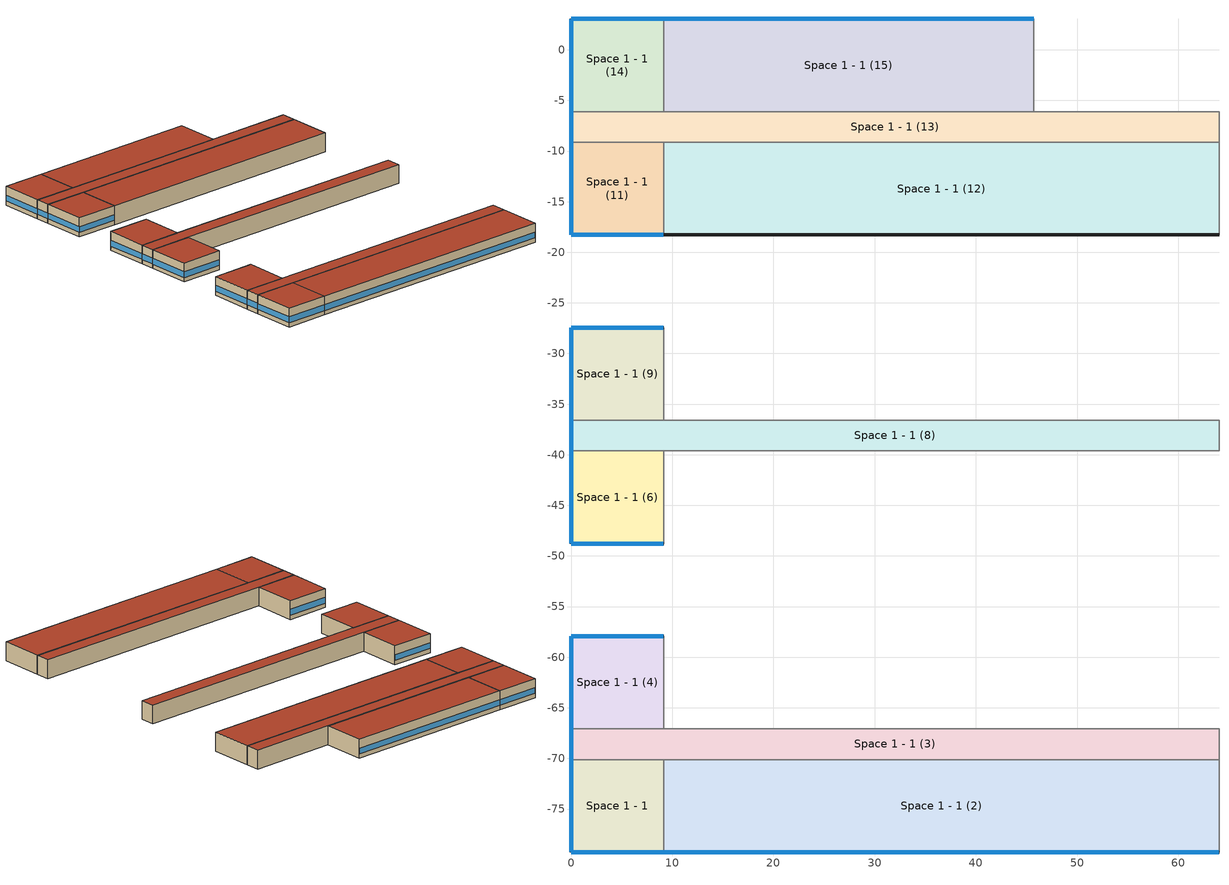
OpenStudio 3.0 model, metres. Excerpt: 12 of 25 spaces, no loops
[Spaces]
Space 1 - 1 (12)
 floor ground: 9.14,-18.29 9.14,-9.14 64.01,-9.14 64.01,-18.29 z0
 wall outside: 9.14,-18.29 64.01,-18.29 z0:3.96
 wall to Space 1 - 1 (11): 9.14,-9.14 9.14,-18.29 z0:3.96
 wall to Space 1 - 1 (21): 64.01,-18.29 64.01,-9.14 z0:3.96
 wall to Space 1 - 1 (13): 64.01,-9.14 9.14,-9.14 z0:3.96
 roof outside: 64.01,-18.29 64.01,-9.14 9.14,-9.14 9.14,-18.29 z3.96
Space 1 - 1
 floor ground: 0,-79.25 0,-70.1 9.14,-70.1 9.14,-79.25 z0
 wall outside: 0,-70.1 0,-79.25 9.14,-79.25 z0:3.96
 wall to Space 1 - 1 (3): 9.14,-70.1 0,-70.1 z0:3.96
 wall to Space 1 - 1 (2): 9.14,-79.25 9.14,-70.1 z0:3.96
 window: 0,-70.13 0,-79.22 / 0.03,-79.25 9.12,-79.25 z0.91:2.11
 roof outside: 9.14,-79.25 9.14,-70.1 0,-70.1 0,-79.25 z3.96
Space 1 - 1 (11)
 floor ground: 0,-18.29 0,-9.14 9.14,-9.14 9.14,-18.29 z0
 wall outside: 0,-9.14 0,-18.29 9.14,-18.29 z0:3.96
 wall to Space 1 - 1 (13): 9.14,-9.14 0,-9.14 z0:3.96
 window: 0,-9.17 0,-18.26 / 0.03,-18.29 9.12,-18.29 z0.91:2.11
 roof outside: 9.14,-18.29 9.14,-9.14 0,-9.14 0,-18.29 z3.96
Space 1 - 1 (15)
 floor ground: 9.14,-6.1 9.14,3.05 45.72,3.05 45.72,-6.1 z0
 wall outside: 45.72,3.05 9.14,3.05 z0:3.96
 wall to Space 1 - 1 (13): 9.14,-6.1 45.72,-6.1 z0:3.96
 wall to Space 1 - 1 (16): 45.72,-6.1 45.72,3.05 z0:3.96
 wall to Space 1 - 1 (14): 9.14,3.05 9.14,-6.1 z0:3.96
 window: 45.69,3.05 9.17,3.05 z0.91:2.1
 roof outside: 45.72,-6.1 45.72,3.05 9.14,3.05 9.14,-6.1 z3.96
Space 1 - 1 (13)
 floor ground: 9.14,-9.14 0,-9.14 0,-6.1 9.14,-6.1 45.72,-6.1 64.01,-6.1 64.01,-9.14 z0
 wall outside: 0,-6.1 0,-9.14 z0:3.96
 wall to Space 1 - 1 (14): 9.14,-6.1 0,-6.1 z0:3.96
 wall to Space 1 - 1 (21): 64.01,-9.14 64.01,-6.1 z0:3.96
 wall to Space 1 - 1 (16): 64.01,-6.1 45.72,-6.1 z0:3.96
 window: 0,-6.12 0,-9.12 z0.91:2.12
 roof outside: 64.01,-9.14 64.01,-6.1 45.72,-6.1 9.14,-6.1 0,-6.1 0,-9.14 9.14,-9.14 z3.96
Space 1 - 1 (14)
 floor ground: 0,-6.1 0,3.05 9.14,3.05 9.14,-6.1 z0
 wall outside: 9.14,3.05 0,3.05 0,-6.1 z0:3.96
 window: 0,3.02 0,-6.07 / 9.12,3.05 0.03,3.05 z0.91:2.11
 roof outside: 9.14,-6.1 9.14,3.05 0,3.05 0,-6.1 z3.96
Space 1 - 1 (2)
 floor ground: 9.14,-79.25 9.14,-70.1 64.01,-70.1 64.01,-79.25 z0
 wall outside: 9.14,-79.25 64.01,-79.25 z0:3.96
 wall to Space 1 - 1 (3): 64.01,-70.1 9.14,-70.1 z0:3.96
 wall to Space 1 - 1 (17): 64.01,-79.25 64.01,-70.1 z0:3.96
 window: 9.17,-79.25 63.98,-79.25 z0.91:2.1
 roof outside: 64.01,-79.25 64.01,-70.1 9.14,-70.1 9.14,-79.25 z3.96
Space 1 - 1 (3)
 floor ground: 9.14,-70.1 0,-70.1 0,-67.06 9.14,-67.06 64.01,-67.06 64.01,-70.1 z0
 wall outside: 0,-67.06 0,-70.1 z0:3.96
 wall to Space 1 - 1 (5): 64.01,-67.06 9.14,-67.06 z0:3.96
 wall to Space 1 - 1 (18): 64.01,-70.1 64.01,-67.06 z0:3.96
 wall to Space 1 - 1 (4): 9.14,-67.06 0,-67.06 z0:3.96
 window: 0,-67.08 0,-70.08 z0.91:2.12
 roof outside: 64.01,-70.1 64.01,-67.06 9.14,-67.06 0,-67.06 0,-70.1 9.14,-70.1 z3.96
Space 1 - 1 (4)
 floor ground: 0,-67.06 0,-57.91 9.14,-57.91 9.14,-67.06 z0
 wall outside: 9.14,-57.91 0,-57.91 0,-67.06 z0:3.96
 wall to Space 1 - 1 (5): 9.14,-67.06 9.14,-57.91 z0:3.96
 window: 9.12,-57.91 0.03,-57.91 / 0,-57.94 0,-67.03 z0.91:2.11
 roof outside: 9.14,-67.06 9.14,-57.91 0,-57.91 0,-67.06 z3.96
Space 1 - 1 (6)
 floor ground: 0,-48.77 0,-39.62 9.14,-39.62 9.14,-48.77 z0
 wall outside: 0,-39.62 0,-48.77 9.14,-48.77 z0:3.96
 wall to Space 1 - 1 (8): 9.14,-39.62 0,-39.62 z0:3.96
 wall to Space 1 - 1 (7): 9.14,-48.77 9.14,-39.62 z0:3.96
 window: 0.03,-48.77 9.12,-48.77 / 0,-39.65 0,-48.74 z0.91:2.11
 roof outside: 9.14,-48.77 9.14,-39.62 0,-39.62 0,-48.77 z3.96
Space 1 - 1 (8)
 floor ground: 9.14,-39.62 0,-39.62 0,-36.58 9.14,-36.58 64.01,-36.58 64.01,-39.62 z0
 wall outside: 0,-36.58 0,-39.62 z0:3.96
 wall to Space 1 - 1 (10): 64.01,-36.58 9.14,-36.58 z0:3.96
 wall to Space 1 - 1 (18): 64.01,-39.62 64.01,-36.58 z0:3.96
 wall to Space 1 - 1 (7): 9.14,-39.62 64.01,-39.62 z0:3.96
 wall to Space 1 - 1 (9): 9.14,-36.58 0,-36.58 z0:3.96
 window: 0,-36.6 0,-39.6 z0.91:2.12
 roof outside: 64.01,-39.62 64.01,-36.58 9.14,-36.58 0,-36.58 0,-39.62 9.14,-39.62 z3.96
Space 1 - 1 (9)
 floor ground: 0,-36.58 0,-27.43 9.14,-27.43 9.14,-36.58 z0
 wall outside: 9.14,-27.43 0,-27.43 0,-36.58 z0:3.96
 wall to Space 1 - 1 (10): 9.14,-36.58 9.14,-27.43 z0:3.96
 window: 9.12,-27.43 0.03,-27.43 / 0,-27.46 0,-36.55 z0.91:2.11
 roof outside: 9.14,-36.58 9.14,-27.43 0,-27.43 0,-36.58 z3.96
[Schedule:Day]
SchoolPrimary BLDG_LIGHT_BATH_SCH Wkdy Day 1; SchoolPrimary BLDG_LIGHT_GYM_SCH Wkdy Day 1: 8, 0, 0.1773, 20, 0, 0.5, 24, 0, 0.1773
SchoolPrimary BLDG_LIGHT_BATH_SCH Wknd Day; SchoolPrimary BLDG_LIGHT_GYM_SCH Wknd Day 1; SchoolPrimary BLDG_LIGHT_GYM_SCH Wknd Day: 24, 0, 0.1773
SchoolPrimary BLDG_LIGHT_BATH_SCH Wkdy Day; SchoolPrimary BLDG_LIGHT_GYM_SCH Wkdy Day 2; SchoolPrimary BLDG_LIGHT_GYM_SCH Wkdy Day: 7, 0, 0.1773, 21, 0, 0.9, 24, 0, 0.1773
SchoolPrimary BLDG_OCC_SCH_Cafeteria Wkdy|SmrDsn Day 2; SchoolPrimary BLDG_OCC_SCH_Cafeteria Wkdy|SmrDsn Day: 9, 0, 0, 15, 0, 0.95, 20, 0, 0.35, 24, 0, 0
SchoolPrimary BLDG_OCC_SCH_Cafeteria Wknd Day 1; SchoolPrimary BLDG_OCC_SCH_Cafeteria Wknd Day; SchoolPrimary BLDG_OCC_SCH_Gym Wknd Day 1; SchoolPrimary BLDG_OCC_SCH_Gym Wknd Day; SchoolPrimary BLDG_OCC_SCH_Offices Wknd Day 1; SchoolPrimary BLDG_OCC_SCH_Offices Wknd Day: 24, 0, 0
SchoolPrimary BLDG_OCC_SCH_Cafeteria Wkdy|SmrDsn Day 1: 9, 0, 0, 17, 0, 0.15, 19, 0, 0.35, 24, 0, 0
SchoolPrimary KITCHEN_ELEC_EQUIP_SCH Wkdy Day 2; SchoolPrimary KITCHEN_ELEC_EQUIP_SCH Wkdy Day 1; SchoolPrimary KITCHEN_ELEC_EQUIP_SCH Wkdy Day: 8, 0, 0.1, 10, 0, 0.15, 13, 0, 0.25, 15, 0, 0.15, 24, 0, 0.1
SchoolPrimary KITCHEN_ELEC_EQUIP_SCH Wknd Day 1; SchoolPrimary KITCHEN_ELEC_EQUIP_SCH Wknd Day: 24, 0, 0.1
SchoolPrimary KITCHEN_GAS_EQUIP_SCH Wkdy|SmrDsn Day 2; SchoolPrimary KITCHEN_GAS_EQUIP_SCH Wkdy|SmrDsn Day 1; SchoolPrimary KITCHEN_GAS_EQUIP_SCH Wkdy|SmrDsn Day: 8, 0, 0.02, 10, 0, 0.15, 13, 0, 0.2, 15, 0, 0.1, 24, 0, 0.02
SchoolPrimary KITCHEN_GAS_EQUIP_SCH Wknd Day 1; SchoolPrimary KITCHEN_GAS_EQUIP_SCH Wknd Day: 24, 0, 0.02
SchoolPrimary BLDG_OCC_SCH_Gym Wkdy|SmrDsn Day 2; SchoolPrimary BLDG_OCC_SCH_Gym Wkdy|SmrDsn Day: 8, 0, 0, 16, 0, 0.35, 21, 0, 0.95, 24, 0, 0
SchoolPrimary BLDG_OCC_SCH_Gym Wkdy|SmrDsn Day 1: 8, 0, 0, 21, 0, 0.35, 24, 0, 0
SchoolPrimary BLDG_OCC_SCH_Offices Wkdy|SmrDsn Day 2; SchoolPrimary BLDG_OCC_SCH_Offices Wkdy|SmrDsn Day: 8, 0, 0, 17, 0, 0.95, 21, 0, 0.15, 24, 0, 0
SchoolPrimary BLDG_OCC_SCH_Offices Wkdy|SmrDsn Day 1: 8, 0, 0, 17, 0, 0.5, 21, 0, 0.15, 24, 0, 0
